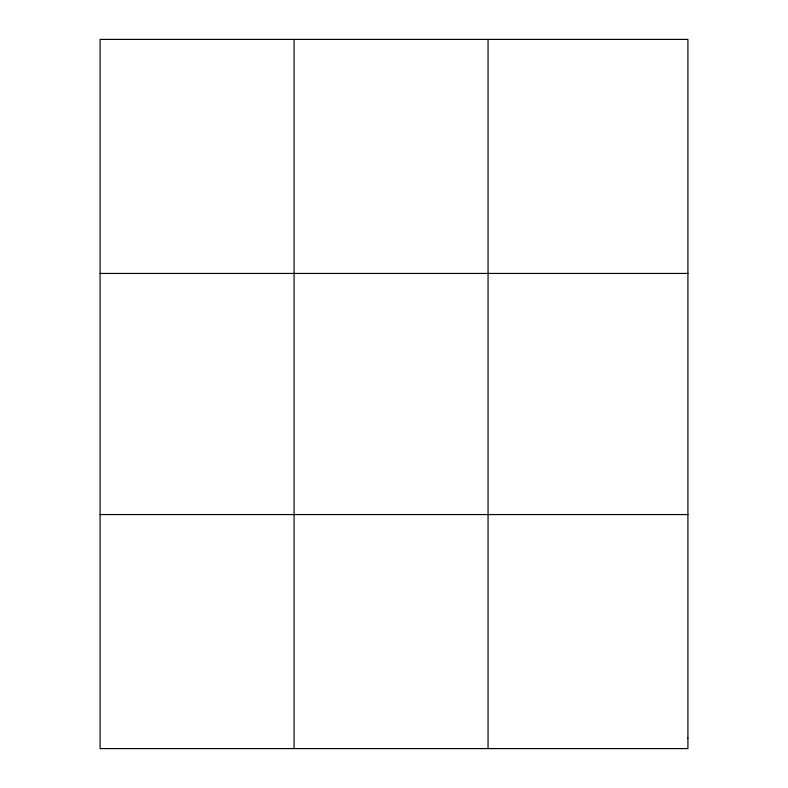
<?xml version="1.0" encoding="UTF-8"?>
<svg xmlns="http://www.w3.org/2000/svg" width="788" height="788" viewBox="0 0 788 788"><rect width="100%" height="100%" fill="white"/><g stroke="black" fill="none" stroke-linecap="round" stroke-linejoin="round"><path stroke-width="1.18" d="M294.072 748.6L294.072 39.4M488.058 748.6L488.058 39.4M100.086 273.436L687.914 273.436M100.086 514.564L687.914 514.564M687.914 737.962L687.914 748.6L100.086 748.6L100.086 39.4L687.914 39.4L687.914 737.962"/></g></svg>
